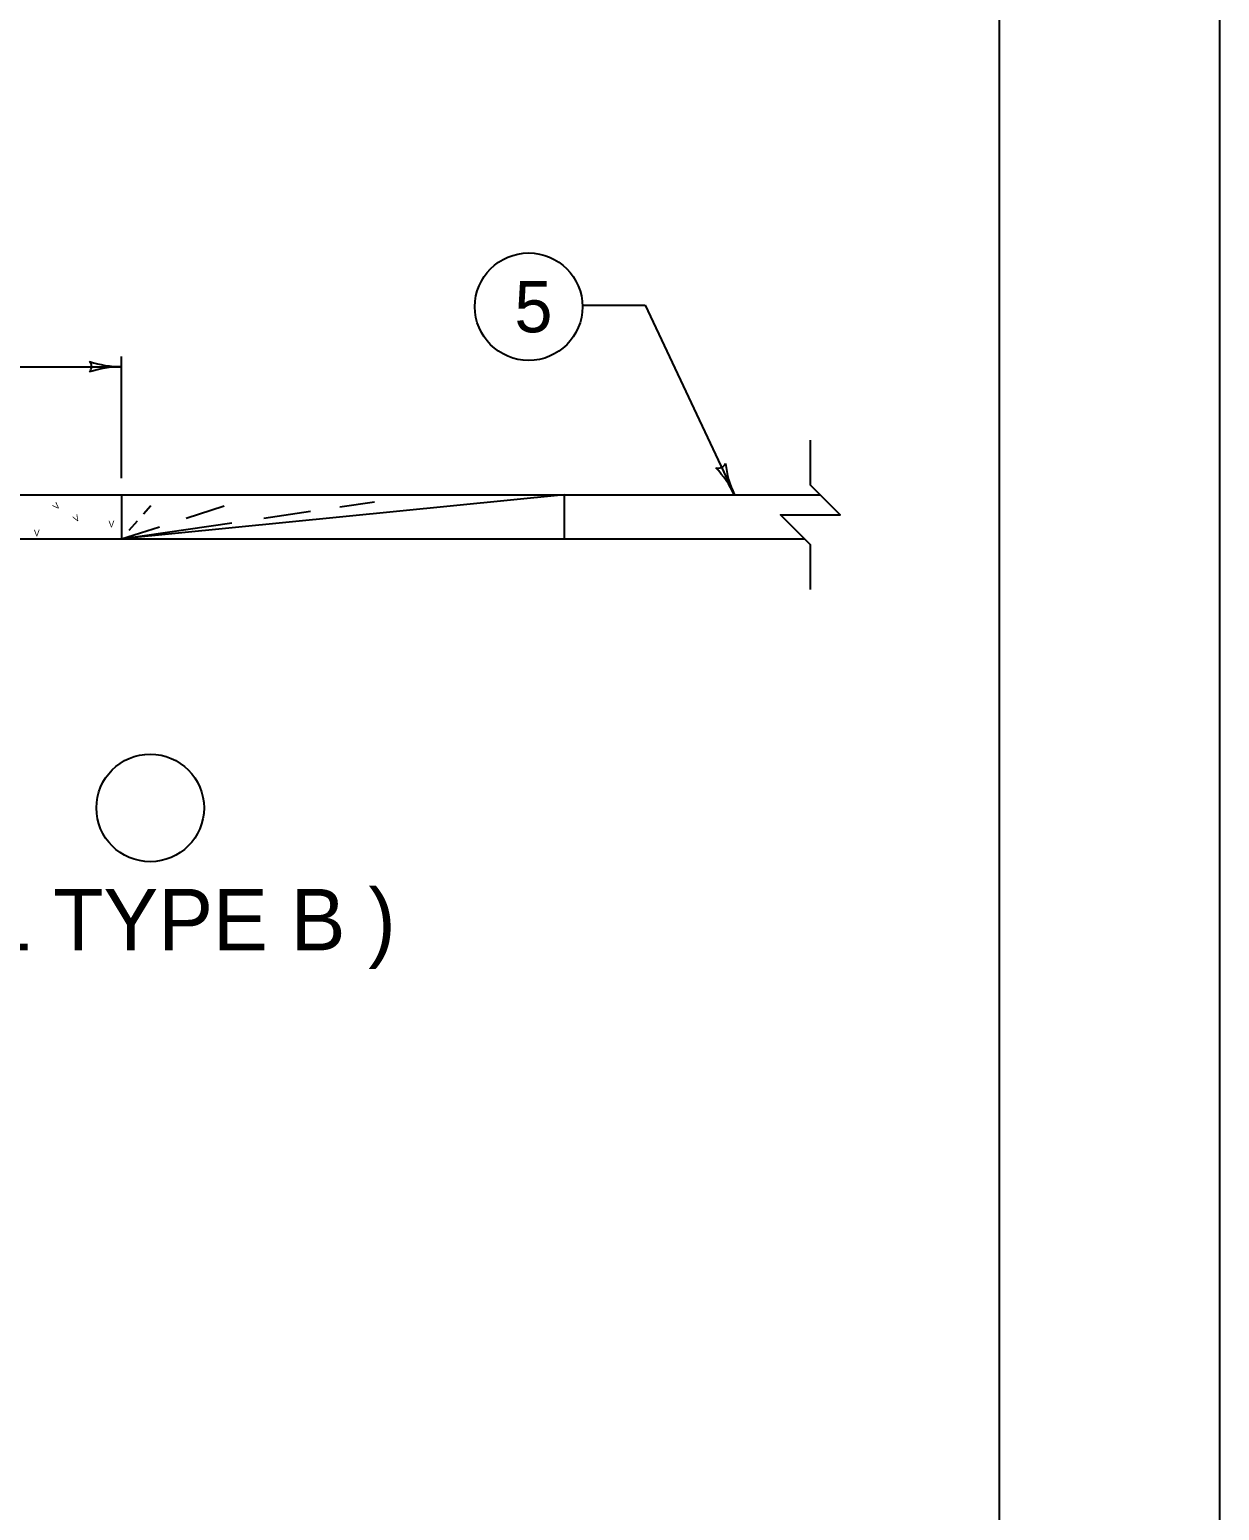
# Model space of a CAD drawing. Extents: x 999.6 to 1036.9, y 999.5 to 1022.8.
# Drawn here: x 1031.71 to 1036.36, y 1008.66 to 1014.44 of the extents above; entities that cross this region are included whole.
import ezdxf

# ---------------------------------------------------------------- set-up
doc = ezdxf.new("R2010")
doc.units = 0
for name, color, linetype in [('Level 1', 7, 'Continuous'), ('Level 10', 7, 'Continuous'), ('Level 11', 7, 'Continuous'), ('Level 14', 7, 'Continuous')]:
    doc.layers.add(name, color=color, linetype=linetype)

msp = doc.modelspace()

# ---------------------------------------------------------------- linework, layer by layer
at = {"layer": 'Level 1'}
for p, q in [((1033.8704, 1013.3673), (1034.1155, 1013.3673)), ((1034.1155, 1013.3673), (1034.4636, 1012.6269)), ((1032.0703, 1012.692), (1032.0703, 1013.167)), ((1031.2259, 1013.1269), (1032.0703, 1013.1269)), ((1029.5703, 1012.6269), (1032.0703, 1012.6269)), ((1032.0703, 1012.6269), (1032.0703, 1012.454)), ((1033.7994, 1012.6269), (1032.0703, 1012.454)), ((1032.0703, 1012.6269), (1033.7994, 1012.6269)), ((1033.7994, 1012.6269), (1033.7994, 1012.454)), ((1033.7994, 1012.6269), (1034.7983, 1012.6269)), ((1032.1567, 1012.5527), (1032.1852, 1012.5852)), ((1032.3221, 1012.5348), (1032.4715, 1012.5828)), ((1032.6255, 1012.5356), (1032.8086, 1012.5625)), ((1032.9232, 1012.5793), (1033.058, 1012.5991)), ((1032.0703, 1012.454), (1032.5014, 1012.5173)), ((1032.0703, 1012.454), (1032.2184, 1012.5016)), ((1032.1003, 1012.4882), (1032.1325, 1012.525)), ((1027.8409, 1012.454), (1033.7994, 1012.454)), ((1033.7994, 1012.454), (1034.7378, 1012.454))]:
    msp.add_line(p, q, dxfattribs=at)
msp.add_lwpolyline([(1034.7607, 1012.2562), (1034.7607, 1012.4312), (1034.644, 1012.5478), (1034.8773, 1012.5478), (1034.7607, 1012.6645), (1034.7607, 1012.8395)], dxfattribs=at)
for centre in [(1033.6604, 1013.3614), (1032.1823, 1011.4032)]:
    msp.add_circle(centre, 0.2101, dxfattribs=at)
for centre, radius, start, end in [((1031.9217, 1013.127), 0.0313, 318.7746, 40.89129), ((1032.0703, 1013.5179), 0.3909, 251.34716, 269.99389), ((1032.0703, 1012.736), 0.3909, 90, 108.66878), ((1032.0703, 1012.736), 0.3909, 89.98778, 90), ((1034.4004, 1012.7615), 0.0313, 253.95615, 336.07284), ((1034.1098, 1012.4606), 0.3909, 25.18155, 43.85034), ((1034.8174, 1012.7933), 0.3909, 186.52871, 205.17544), ((1034.1098, 1012.4606), 0.3909, 25.16933, 25.18155)]:
    msp.add_arc(centre, radius, start, end, dxfattribs=at)
at = {"layer": 'Level 10'}
msp.add_line((1035.4979, 1021.498), (1035.4979, 1000.498), dxfattribs=at)
at = {"layer": 'Level 11'}
msp.add_lwpolyline([(1006.998, 1021.498), (1035.4979, 1021.498), (1035.4979, 1000.498), (1006.998, 1000.498)], close=True, dxfattribs=at)
at = {"layer": 'Level 14'}
msp.add_line((1036.3579, 1022.218), (1036.3579, 999.998), dxfattribs=at)

# ---------------------------------------------------------------- texts
at = {"layer": 'Level 1'}
for s, height, p in [('5', 0.2, (1033.6045, 1013.2614)), ('V', 0.025, (1032.0197, 1012.4999)), ('V', 0.025, (1031.7282, 1012.4648)), ('( ALTERNATE TO HANDRAIL TYPE B )', 0.24, (1027.3812, 1010.8468))]:
    msp.add_text(s, height=height, dxfattribs=at).set_placement(p)
for height, rotation, p in [(0.0251, 45.20246, (1031.8167, 1012.5658)), (0.025, 29.88653, (1031.8902, 1012.5183))]:
    msp.add_text('V', height=height, rotation=rotation, dxfattribs=at).set_placement(p)

doc.saveas('drawing.dxf')
